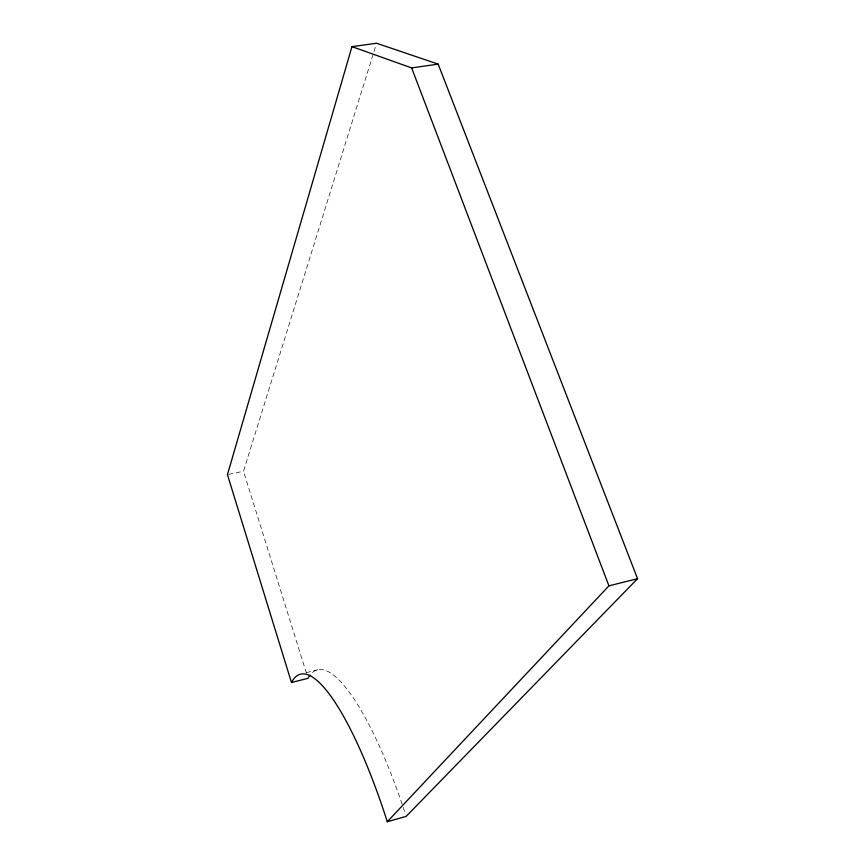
<?xml version="1.0" encoding="UTF-8"?>
<svg xmlns="http://www.w3.org/2000/svg" width="865" height="865" viewBox="0 0 865 865"><rect width="100%" height="100%" fill="white"/><g stroke="black" fill="none" stroke-linecap="round" stroke-linejoin="round"><path stroke-width="0.65" stroke-dasharray="4.33 3.24" d="M306.426 673.165L243.487 471.22L375.778 45.823M306.221 672.667L317.996 669.694M228.674 474.377L243.487 471.22M312.514 672.505A199.653 47.229 74.5 0 1 405.328 813.814"/><path stroke-width="1.3" d="M351.979 46.645L227.441 474.636L291.462 682.507A200.302 45.423 74.6 0 1 387.293 821.75L406.161 816.387L637.559 578.685L438.166 64.118L376.578 43.25L351.979 46.645L411.654 67.924L438.166 64.118M387.293 821.75L608.928 585.854L637.559 578.685M291.462 682.507L308.026 678.311A199.653 47.229 74.5 0 1 310.146 675.046M411.654 67.924L608.928 585.854"/></g></svg>
